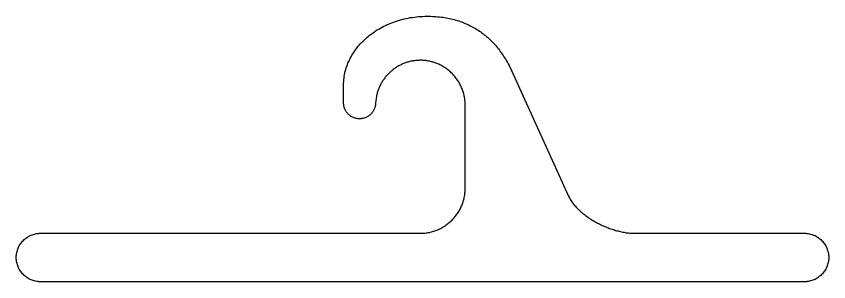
# Model space of a CAD drawing. Extents: x 27 to 2943, y 104 to 2866.
# Drawn here: x 1520 to 1920, y 1388.7 to 1519.4 of the extents above; entities that cross this region are included whole.
import ezdxf

# ---------------------------------------------------------------- set-up
doc = ezdxf.new("R2010")
doc.units = 0
doc.layers.add('IMPORT_-_HANGER_PACK_EPS', color=18, linetype='CONTINUOUS')

msp = doc.modelspace()

# ---------------------------------------------------------------- linework, layer by layer
at = {"layer": 'IMPORT_-_HANGER_PACK_EPS'}
msp.add_lwpolyline([(1722.26, 1519.41), (1723.16, 1519.41), (1724.06, 1519.39), (1724.94, 1519.35), (1725.82, 1519.31), (1726.68, 1519.25), (1727.54, 1519.18), (1728.39, 1519.09), (1729.23, 1519), (1730.06, 1518.89), (1730.88, 1518.77), (1731.7, 1518.63), (1732.5, 1518.48), (1733.3, 1518.32), (1734.09, 1518.15), (1734.87, 1517.96), (1735.64, 1517.77), (1736.4, 1517.56), (1737.15, 1517.33), (1737.9, 1517.1), (1738.63, 1516.85), (1739.36, 1516.59), (1740.08, 1516.32), (1740.79, 1516.03), (1741.5, 1515.74), (1742.19, 1515.43), (1742.88, 1515.11), (1743.56, 1514.78), (1744.23, 1514.43), (1744.89, 1514.08), (1745.54, 1513.71), (1746.19, 1513.33), (1746.82, 1512.94), (1747.45, 1512.54), (1748.07, 1512.12), (1748.68, 1511.7), (1749.29, 1511.26), (1749.88, 1510.81), (1750.47, 1510.35), (1751.05, 1509.88), (1751.62, 1509.39), (1752.19, 1508.9), (1752.74, 1508.39), (1753.29, 1507.87), (1753.83, 1507.35), (1754.37, 1506.81), (1754.89, 1506.25), (1755.41, 1505.69), (1755.92, 1505.12), (1756.42, 1504.54), (1756.91, 1503.94), (1757.4, 1503.33), (1757.88, 1502.72), (1758.35, 1502.09), (1758.81, 1501.45), (1759.26, 1500.8), (1759.71, 1500.14), (1760.15, 1499.47), (1760.58, 1498.79), (1761.01, 1498.1), (1761.43, 1497.4), (1761.84, 1496.68), (1762.24, 1495.96), (1762.63, 1495.23), (1763.02, 1494.48), (1791.97, 1430.84), (1792.19, 1430.37), (1792.43, 1429.91), (1792.69, 1429.44), (1792.96, 1428.98), (1793.25, 1428.52), (1793.56, 1428.07), (1793.88, 1427.62), (1794.21, 1427.17), (1794.56, 1426.73), (1794.93, 1426.29), (1795.3, 1425.86), (1795.69, 1425.43), (1796.1, 1425), (1796.51, 1424.58), (1796.94, 1424.16), (1797.38, 1423.75), (1797.83, 1423.35), (1798.29, 1422.95), (1798.76, 1422.55), (1799.24, 1422.16), (1799.73, 1421.77), (1800.23, 1421.4), (1800.74, 1421.02), (1801.26, 1420.66), (1801.78, 1420.3), (1802.32, 1419.94), (1802.86, 1419.59), (1803.4, 1419.25), (1803.96, 1418.92), (1804.51, 1418.59), (1805.08, 1418.27), (1805.65, 1417.96), (1806.22, 1417.65), (1806.8, 1417.35), (1807.38, 1417.06), (1807.97, 1416.78), (1808.56, 1416.5), (1809.15, 1416.24), (1809.75, 1415.98), (1810.34, 1415.73), (1810.94, 1415.49), (1811.54, 1415.25), (1812.14, 1415.03), (1812.74, 1414.81), (1813.34, 1414.61), (1813.94, 1414.41), (1814.54, 1414.22), (1815.13, 1414.04), (1815.73, 1413.88), (1816.32, 1413.72), (1816.91, 1413.57), (1817.5, 1413.43), (1818.08, 1413.3), (1818.67, 1413.18), (1819.24, 1413.08), (1819.82, 1412.98), (1820.38, 1412.89), (1820.94, 1412.82), (1821.5, 1412.76), (1822.05, 1412.7), (1822.6, 1412.66), (1823.13, 1412.63), (1823.66, 1412.61), (1824.18, 1412.61), (1908.11, 1412.61), (1908.41, 1412.6), (1908.72, 1412.59), (1909.02, 1412.57), (1909.32, 1412.55), (1909.62, 1412.51), (1909.92, 1412.47), (1910.5, 1412.37), (1911.08, 1412.23), (1911.64, 1412.07), (1912.2, 1411.88), (1912.74, 1411.67), (1913.27, 1411.43), (1913.78, 1411.16), (1914.28, 1410.87), (1914.77, 1410.56), (1915.23, 1410.23), (1915.68, 1409.88), (1916.12, 1409.5), (1916.53, 1409.1), (1916.93, 1408.69), (1917.3, 1408.26), (1917.66, 1407.8), (1917.99, 1407.34), (1918.3, 1406.85), (1918.59, 1406.35), (1918.86, 1405.84), (1919.1, 1405.31), (1919.31, 1404.77), (1919.5, 1404.21), (1919.66, 1403.65), (1919.79, 1403.07), (1919.85, 1402.78), (1919.9, 1402.49), (1919.94, 1402.19), (1919.98, 1401.89), (1920, 1401.59), (1920.02, 1401.29), (1920.03, 1400.98), (1920.04, 1400.68), (1920.04, 1400.68), (1920.03, 1400.37), (1920.02, 1400.06), (1920, 1399.76), (1919.98, 1399.46), (1919.94, 1399.16), (1919.9, 1398.86), (1919.79, 1398.28), (1919.66, 1397.7), (1919.5, 1397.14), (1919.31, 1396.58), (1919.1, 1396.04), (1918.86, 1395.51), (1918.59, 1395), (1918.3, 1394.5), (1917.99, 1394.02), (1917.66, 1393.55), (1917.3, 1393.1), (1916.93, 1392.66), (1916.53, 1392.25), (1916.12, 1391.85), (1915.68, 1391.48), (1915.23, 1391.12), (1914.77, 1390.79), (1914.28, 1390.48), (1913.78, 1390.19), (1913.27, 1389.92), (1912.74, 1389.68), (1912.2, 1389.47), (1911.64, 1389.28), (1911.08, 1389.12), (1910.5, 1388.99), (1910.21, 1388.93), (1909.92, 1388.88), (1909.62, 1388.84), (1909.32, 1388.8), (1909.02, 1388.78), (1908.72, 1388.76), (1908.41, 1388.75), (1908.11, 1388.74), (1531.97, 1388.74), (1531.66, 1388.75), (1531.36, 1388.76), (1531.06, 1388.78), (1530.76, 1388.8), (1530.46, 1388.84), (1530.16, 1388.88), (1529.57, 1388.99), (1529, 1389.12), (1528.43, 1389.28), (1527.88, 1389.47), (1527.34, 1389.68), (1526.81, 1389.92), (1526.3, 1390.19), (1525.8, 1390.48), (1525.31, 1390.79), (1524.84, 1391.12), (1524.39, 1391.48), (1523.96, 1391.85), (1523.54, 1392.25), (1523.15, 1392.66), (1522.77, 1393.1), (1522.42, 1393.55), (1522.08, 1394.02), (1521.77, 1394.5), (1521.48, 1395), (1521.22, 1395.51), (1520.98, 1396.04), (1520.77, 1396.58), (1520.58, 1397.14), (1520.42, 1397.7), (1520.28, 1398.28), (1520.23, 1398.57), (1520.18, 1398.86), (1520.13, 1399.16), (1520.1, 1399.46), (1520.07, 1399.76), (1520.05, 1400.06), (1520.04, 1400.37), (1520.04, 1400.68), (1520.04, 1400.68), (1520.04, 1400.98), (1520.05, 1401.29), (1520.07, 1401.59), (1520.1, 1401.89), (1520.13, 1402.19), (1520.18, 1402.49), (1520.28, 1403.07), (1520.42, 1403.65), (1520.58, 1404.21), (1520.77, 1404.77), (1520.98, 1405.31), (1521.22, 1405.84), (1521.48, 1406.35), (1521.77, 1406.85), (1522.08, 1407.34), (1522.42, 1407.8), (1522.77, 1408.26), (1523.15, 1408.69), (1523.54, 1409.1), (1523.96, 1409.5), (1524.39, 1409.88), (1524.84, 1410.23), (1525.31, 1410.56), (1525.8, 1410.87), (1526.3, 1411.16), (1526.81, 1411.43), (1527.34, 1411.67), (1527.88, 1411.88), (1528.43, 1412.07), (1529, 1412.23), (1529.57, 1412.37), (1529.87, 1412.42), (1530.16, 1412.47), (1530.46, 1412.51), (1530.76, 1412.55), (1531.06, 1412.57), (1531.36, 1412.59), (1531.66, 1412.6), (1531.97, 1412.61), (1718.98, 1412.61), (1719.55, 1412.62), (1720.11, 1412.64), (1720.67, 1412.67), (1721.23, 1412.72), (1721.78, 1412.79), (1722.33, 1412.86), (1722.88, 1412.96), (1723.42, 1413.06), (1723.95, 1413.18), (1724.48, 1413.31), (1725.01, 1413.45), (1725.53, 1413.61), (1726.04, 1413.77), (1726.55, 1413.95), (1727.06, 1414.15), (1727.55, 1414.35), (1728.04, 1414.57), (1728.53, 1414.79), (1729.01, 1415.03), (1729.48, 1415.28), (1729.95, 1415.54), (1730.41, 1415.82), (1730.86, 1416.1), (1731.3, 1416.39), (1731.74, 1416.7), (1732.17, 1417.01), (1732.59, 1417.33), (1733, 1417.67), (1733.41, 1418.01), (1733.8, 1418.36), (1734.19, 1418.72), (1734.57, 1419.09), (1734.94, 1419.47), (1735.3, 1419.86), (1735.66, 1420.26), (1736, 1420.66), (1736.33, 1421.08), (1736.66, 1421.5), (1736.97, 1421.93), (1737.27, 1422.36), (1737.57, 1422.81), (1737.85, 1423.26), (1738.12, 1423.72), (1738.38, 1424.18), (1738.63, 1424.66), (1738.87, 1425.14), (1739.1, 1425.62), (1739.32, 1426.11), (1739.52, 1426.61), (1739.71, 1427.11), (1739.89, 1427.62), (1740.06, 1428.14), (1740.22, 1428.66), (1740.36, 1429.18), (1740.49, 1429.71), (1740.61, 1430.25), (1740.71, 1430.79), (1740.8, 1431.33), (1740.88, 1431.88), (1740.94, 1432.44), (1740.99, 1432.99), (1741.03, 1433.55), (1741.05, 1434.12), (1741.06, 1434.68), (1741.06, 1475.66), (1741.05, 1476.23), (1741.03, 1476.79), (1740.99, 1477.35), (1740.94, 1477.91), (1740.88, 1478.46), (1740.8, 1479.01), (1740.71, 1479.56), (1740.61, 1480.09), (1740.49, 1480.63), (1740.36, 1481.16), (1740.22, 1481.69), (1740.06, 1482.21), (1739.89, 1482.72), (1739.71, 1483.23), (1739.52, 1483.73), (1739.32, 1484.23), (1739.1, 1484.72), (1738.87, 1485.21), (1738.63, 1485.69), (1738.38, 1486.16), (1738.12, 1486.63), (1737.85, 1487.09), (1737.57, 1487.54), (1737.27, 1487.98), (1736.97, 1488.42), (1736.66, 1488.85), (1736.33, 1489.27), (1736, 1489.68), (1735.66, 1490.09), (1735.3, 1490.48), (1734.94, 1490.87), (1734.57, 1491.25), (1734.19, 1491.62), (1733.8, 1491.98), (1733.41, 1492.34), (1733, 1492.68), (1732.59, 1493.01), (1732.17, 1493.34), (1731.74, 1493.65), (1731.3, 1493.95), (1730.86, 1494.25), (1730.41, 1494.53), (1729.95, 1494.8), (1729.48, 1495.06), (1729.01, 1495.31), (1728.53, 1495.55), (1728.04, 1495.78), (1727.55, 1495.99), (1727.06, 1496.2), (1726.55, 1496.39), (1726.04, 1496.57), (1725.53, 1496.74), (1725.01, 1496.89), (1724.48, 1497.04), (1723.95, 1497.17), (1723.42, 1497.29), (1722.88, 1497.39), (1722.33, 1497.48), (1721.78, 1497.56), (1721.23, 1497.62), (1720.67, 1497.67), (1720.11, 1497.71), (1719.55, 1497.73), (1718.98, 1497.74), (1718.5, 1497.73), (1718.02, 1497.71), (1717.54, 1497.69), (1717.06, 1497.65), (1716.59, 1497.61), (1716.12, 1497.55), (1715.65, 1497.48), (1715.18, 1497.41), (1714.72, 1497.32), (1714.27, 1497.23), (1713.81, 1497.12), (1713.36, 1497.01), (1712.91, 1496.88), (1712.47, 1496.75), (1712.03, 1496.61), (1711.59, 1496.46), (1711.16, 1496.3), (1710.73, 1496.13), (1710.31, 1495.95), (1709.89, 1495.77), (1709.48, 1495.57), (1709.07, 1495.37), (1708.67, 1495.16), (1708.27, 1494.94), (1707.87, 1494.72), (1707.48, 1494.48), (1707.1, 1494.24), (1706.72, 1493.99), (1706.34, 1493.73), (1705.98, 1493.47), (1705.61, 1493.2), (1705.26, 1492.92), (1704.91, 1492.63), (1704.56, 1492.34), (1704.22, 1492.04), (1703.89, 1491.73), (1703.56, 1491.42), (1703.24, 1491.1), (1702.93, 1490.77), (1702.62, 1490.44), (1702.32, 1490.1), (1702.03, 1489.76), (1701.74, 1489.41), (1701.46, 1489.05), (1701.19, 1488.69), (1700.93, 1488.32), (1700.67, 1487.95), (1700.42, 1487.57), (1700.18, 1487.19), (1699.94, 1486.8), (1699.72, 1486.4), (1699.5, 1486), (1699.29, 1485.6), (1699.08, 1485.19), (1698.89, 1484.77), (1698.7, 1484.36), (1698.53, 1483.93), (1698.36, 1483.51), (1698.2, 1483.08), (1698.05, 1482.64), (1697.9, 1482.2), (1697.77, 1481.76), (1697.65, 1481.31), (1697.53, 1480.86), (1697.42, 1480.36), (1697.32, 1479.85), (1697.23, 1479.34), (1697.15, 1478.84), (1697.02, 1477.82), (1696.91, 1476.8), (1696.9, 1476.39), (1696.87, 1476), (1696.82, 1475.6), (1696.75, 1475.22), (1696.66, 1474.84), (1696.55, 1474.47), (1696.43, 1474.1), (1696.29, 1473.75), (1696.13, 1473.4), (1695.95, 1473.06), (1695.76, 1472.73), (1695.56, 1472.41), (1695.34, 1472.1), (1695.11, 1471.81), (1694.86, 1471.52), (1694.6, 1471.25), (1694.33, 1470.99), (1694.04, 1470.74), (1693.74, 1470.51), (1693.43, 1470.29), (1693.12, 1470.08), (1692.79, 1469.89), (1692.45, 1469.72), (1692.1, 1469.56), (1691.74, 1469.42), (1691.38, 1469.29), (1691.01, 1469.19), (1690.63, 1469.1), (1690.24, 1469.03), (1689.85, 1468.98), (1689.45, 1468.95), (1689.05, 1468.94), (1689.05, 1468.94), (1688.65, 1468.95), (1688.25, 1468.98), (1687.86, 1469.03), (1687.47, 1469.1), (1687.09, 1469.19), (1686.72, 1469.29), (1686.36, 1469.42), (1686, 1469.56), (1685.65, 1469.72), (1685.31, 1469.89), (1684.99, 1470.08), (1684.67, 1470.29), (1684.36, 1470.51), (1684.06, 1470.74), (1683.78, 1470.99), (1683.5, 1471.25), (1683.24, 1471.52), (1683, 1471.81), (1682.76, 1472.1), (1682.54, 1472.41), (1682.34, 1472.73), (1682.15, 1473.06), (1681.97, 1473.4), (1681.82, 1473.75), (1681.67, 1474.1), (1681.55, 1474.47), (1681.44, 1474.84), (1681.36, 1475.22), (1681.29, 1475.6), (1681.24, 1476), (1681.21, 1476.39), (1681.2, 1476.8), (1681.2, 1483.75), (1681.2, 1485.54), (1681.21, 1486.41), (1681.25, 1487.28), (1681.32, 1488.14), (1681.41, 1488.99), (1681.53, 1489.84), (1681.67, 1490.68), (1681.84, 1491.52), (1682.03, 1492.35), (1682.25, 1493.17), (1682.49, 1493.98), (1682.76, 1494.79), (1683.05, 1495.59), (1683.36, 1496.38), (1683.7, 1497.16), (1684.06, 1497.93), (1684.44, 1498.69), (1684.84, 1499.45), (1685.26, 1500.19), (1685.71, 1500.93), (1686.17, 1501.65), (1686.66, 1502.37), (1687.16, 1503.07), (1687.69, 1503.76), (1688.23, 1504.45), (1688.8, 1505.12), (1689.38, 1505.78), (1689.98, 1506.42), (1690.6, 1507.06), (1691.24, 1507.68), (1691.9, 1508.29), (1692.57, 1508.88), (1693.26, 1509.46), (1693.97, 1510.03), (1694.69, 1510.59), (1695.43, 1511.13), (1696.18, 1511.65), (1696.95, 1512.17), (1697.73, 1512.66), (1698.53, 1513.14), (1699.34, 1513.61), (1700.17, 1514.06), (1701.01, 1514.49), (1701.86, 1514.91), (1702.73, 1515.31), (1703.61, 1515.69), (1704.5, 1516.06), (1705.4, 1516.41), (1706.32, 1516.74), (1707.24, 1517.05), (1708.18, 1517.35), (1709.13, 1517.63), (1710.09, 1517.88), (1711.05, 1518.12), (1712.03, 1518.34), (1713.02, 1518.54), (1714.01, 1518.72), (1715.02, 1518.88), (1716.03, 1519.02), (1717.05, 1519.14), (1718.08, 1519.24), (1719.12, 1519.31), (1720.16, 1519.37), (1721.21, 1519.4), (1722.26, 1519.41)], close=True, dxfattribs=at)

doc.saveas('drawing.dxf')
